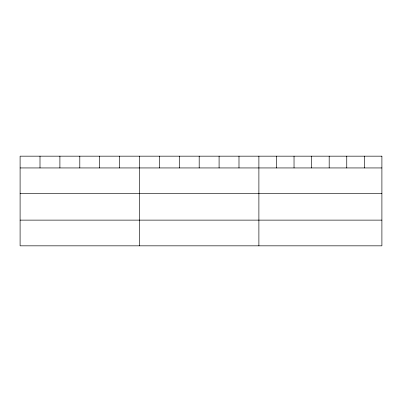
<?xml version="1.0" encoding="UTF-8"?>
<svg xmlns="http://www.w3.org/2000/svg" width="402" height="402" viewBox="0 0 402 402"><rect width="100%" height="100%" fill="white"/><g stroke="black" fill="none" stroke-linecap="round" stroke-linejoin="round"><path stroke-width="0.6" d="M20.1 167.941L381.9 167.941M20.1 193.643L381.9 193.643M20.1 220.125L381.9 220.125M364.328 156.167L364.328 167.941M346.755 156.167L346.755 167.941M329.183 156.167L329.183 167.941M311.605 156.167L311.605 167.941M294.033 156.167L294.033 167.941M276.46 156.167L276.46 167.941M258.888 156.167L258.888 245.833M238.989 156.167L238.989 167.941M219.09 156.167L219.09 167.941M199.191 156.167L199.191 167.941M179.292 156.167L179.292 167.941M159.393 156.167L159.393 167.941M139.494 156.167L139.494 245.833M119.595 156.167L119.595 167.941M99.696 156.167L99.696 167.941M79.797 156.167L79.797 167.941M59.898 156.167L59.898 167.941M39.999 156.167L39.999 167.941M381.9 156.167L20.1 156.167L20.1 245.833L381.9 245.833L381.9 156.167"/></g></svg>
